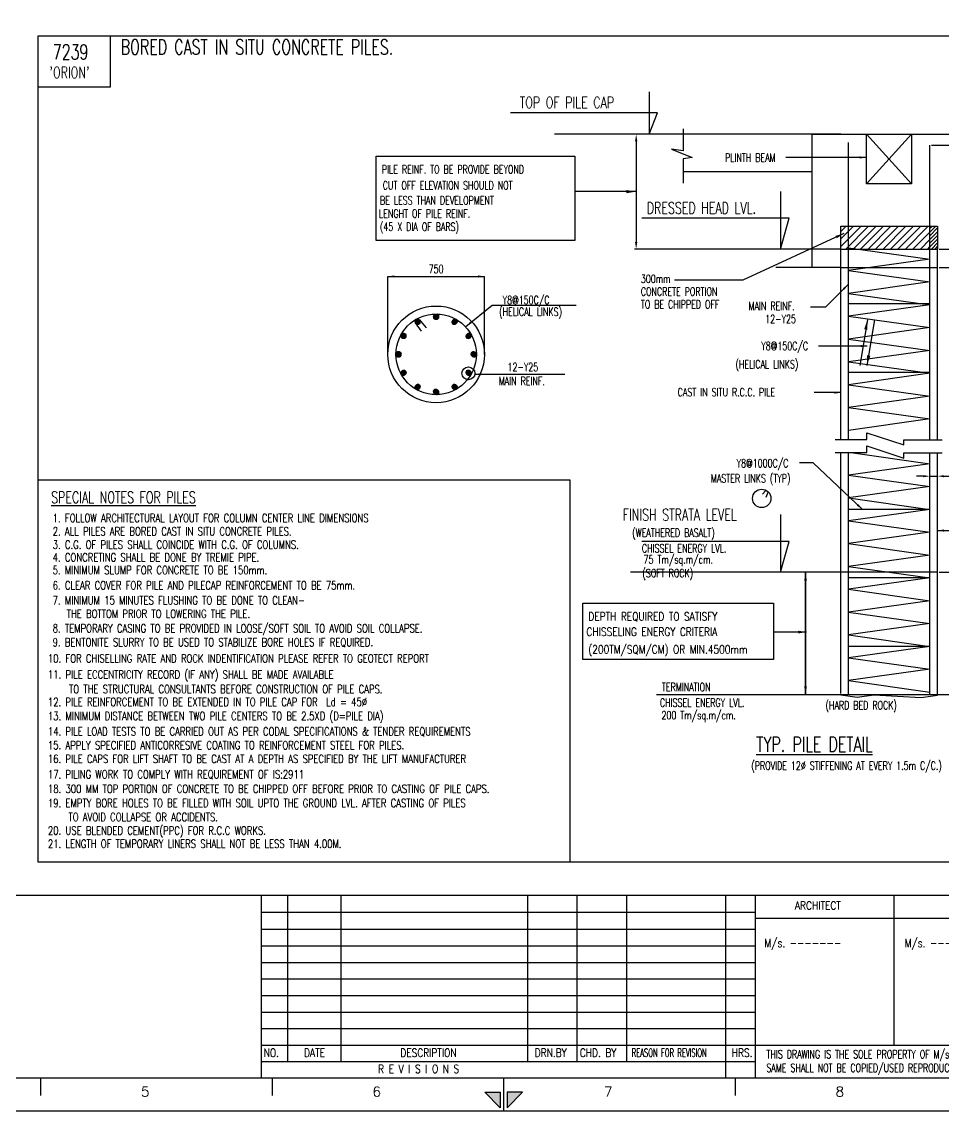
# Model space of a CAD drawing. Extents: x -93349148775 to 1048725102051, y -1180441401940 to 309370.
# Drawn here: x 274175 to 302066, y 25486 to 58445 of the extents above; entities that cross this region are included whole.
import ezdxf
from ezdxf.lldxf.tags import DXFTag

# ---------------------------------------------------------------- set-up
doc = ezdxf.new("R2010")
doc.units = 0
doc.header["$LTSCALE"] = 400
doc.header["$MEASUREMENT"] = 0
for name, color, linetype in [('9', 4, 'Continuous'), ('BM', 1, 'Continuous'), ('DIM', 5, 'Continuous'), ('FRAME', 6, 'Continuous'), ('LINE WORK', 4, 'Continuous'), ('other', 5, 'Continuous'), ('P1-HATCH', 211, 'Continuous'), ('PILES', 2, 'Continuous'), ('REIN F', 6, 'Continuous'), ('sheet', 1, 'Continuous'), ('SUB TITLE', 3, 'Continuous'), ('TABLE FRAME', 5, 'Continuous'), ('TEXT', 4, 'Continuous'), ('TEXT1', 2, 'Continuous'), ('TITLE', 6, 'Continuous'), ('WALL', 2, 'Continuous')]:
    doc.layers.add(name, color=color, linetype=linetype)
doc.layers.add('HATCH COLUMN', color=8, linetype='Continuous', lineweight=9)
doc.styles.add('D', font='romand.shx', dxfattribs={"height": 200})
doc.styles.add('ROMANS', font='romans.shx', dxfattribs={"width": 0.7, "height": 250})
tags = doc.linetypes.add('DASHED', pattern=[0.75, 0.5, -0.25]).pattern_tags.tags
tags[6:7] = [DXFTag(74, 4), DXFTag(75, 0), DXFTag(340, '0'), DXFTag(46, 1.0), DXFTag(50, 0.0), DXFTag(44, 0.0), DXFTag(45, 0.0)]
tags[4:5] = [DXFTag(74, 4), DXFTag(75, 0), DXFTag(340, '0'), DXFTag(46, 1.0), DXFTag(50, 0.0), DXFTag(44, 0.0), DXFTag(45, 0.0)]
tags = doc.linetypes.add('HIDDEN', pattern=[0.375, 0.25, -0.125]).pattern_tags.tags
tags[6:7] = [DXFTag(74, 4), DXFTag(75, 0), DXFTag(340, '0'), DXFTag(46, 1.0), DXFTag(50, 0.0), DXFTag(44, 0.0), DXFTag(45, 0.0)]
tags[4:5] = [DXFTag(74, 4), DXFTag(75, 0), DXFTag(340, '0'), DXFTag(46, 1.0), DXFTag(50, 0.0), DXFTag(44, 0.0), DXFTag(45, 0.0)]
doc.dimstyles.new('SHILPA', dxfattribs={"dimtxt": 335, "dimasz": 300, "dimexe": 50, "dimexo": 50, "dimgap": 50, "dimtad": 1, "dimdec": 0, "dimzin": 1, "dimdsep": 46, "dimtxsty": 'ROMANS', "dimsah": 1, "dimcen": 0, "dimclrd": 5, "dimclre": 5, "dimclrt": 2, "dimadec": 0, "dimazin": 0, "dimtfac": 1, "dimtdec": 0, "dimtix": 1, "dimtmove": 0, "dimatfit": 3, "dimfxl": 0, "dimfrac": 1, "dimtolj": 1, "dimtzin": 1, "dimarcsym": 0})
doc.dimstyles.new('T1', dxfattribs={"dimtxt": 250, "dimasz": 2, "dimexe": 1, "dimexo": 0.5, "dimgap": 1, "dimtad": 1, "dimdec": 0, "dimzin": 1, "dimdsep": 46, "dimtxsty": 'ROMANS', "dimcen": 0.09, "dimclrd": 5, "dimclre": 5, "dimclrt": 4, "dimadec": 0, "dimazin": 0, "dimtfac": 1, "dimtdec": 0, "dimtofl": 0, "dimtmove": 0, "dimatfit": 3, "dimfxl": 0, "dimtolj": 1, "dimtzin": 1, "dimarcsym": 0})
doc.dimstyles.new('YOGITA', dxfattribs={"dimtxt": 250, "dimasz": 250, "dimexe": 50, "dimexo": 50, "dimgap": 100, "dimtad": 1, "dimdec": 0, "dimzin": 1, "dimdsep": 46, "dimtxsty": 'ROMANS', "dimsah": 1, "dimcen": 0, "dimdle": 20, "dimclrd": 5, "dimclre": 5, "dimclrt": 4, "dimadec": 0, "dimazin": 0, "dimtfac": 1, "dimtdec": 0, "dimtix": 1, "dimtmove": 0, "dimatfit": 3, "dimfxl": 0, "dimtolj": 1, "dimtzin": 1, "dimarcsym": 0})

# ---------------------------------------------------------------- blocks, each defined once
blk = doc.blocks.new('MID')
at = {"layer": 'sheet', "color": 2}
for p, q in [((8.94, 1.07), (4.27, 5.74)), ((4.27, 5.74), (4.27, 1.07)), ((0, 0), (10, 0)), ((4.27, 1.07), (8.94, 1.07)), ((8.94, -1.07), (4.27, -5.74)), ((4.27, -1.07), (8.94, -1.07)), ((4.27, -5.74), (4.27, -1.07))]:
    blk.add_line(p, q, dxfattribs=at)
for points in [[(4.27, 5.74), (8.94, 1.07), (4.27, 1.07)], [(4.27, -5.74), (8.94, -1.07), (4.27, -1.07)]]:
    blk.add_solid(points, dxfattribs=at)
blk = doc.blocks.new('*D396')
at = {"layer": 'DEFPOINTS', "color": 5, "linetype": 'ByBlock'}
for p in [(301661, 54717), (301892, 51571)]:
    blk.add_point(p, dxfattribs=at)
at = {"layer": 'HATCH COLUMN', "color": 5, "linetype": 'ByBlock', "lineweight": -2}
for p, q in [((301711, 54717), (303662, 54717)), ((303612, 51571), (303612, 54717)), ((301892, 51571), (301892, 51571)), ((301942, 51571), (303662, 51571))]:
    blk.add_line(p, q, dxfattribs=at)
at = {"layer": 'HATCH COLUMN', "color": 5, "linetype": 'ByBlock'}
for points in [[(303612, 54717), (303645, 54517), (303579, 54517)], [(303612, 51571), (303645, 51771), (303579, 51771)]]:
    blk.add_solid(points, dxfattribs=at)
at = {"layer": 'HATCH COLUMN', "color": 4, "linetype": 'ByBlock', "insert": (303387, 53144), "char_height": 250, "attachment_point": 5, "rotation": 90, "style": 'ROMANS'}
blk.add_mtext('LD', dxfattribs=at)
blk = doc.blocks.new('*D397')
at = {"layer": 'DEFPOINTS', "color": 5, "linetype": 'ByBlock'}
for p in [(301892, 41790), (302253, 38075)]:
    blk.add_point(p, dxfattribs=at)
at = {"layer": 'TEXT', "color": 5, "linetype": 'ByBlock', "lineweight": -2}
for p, q in [((301942, 41790), (304612, 41790)), ((304562, 38075), (304562, 41790)), ((302253, 38075), (302253, 38075)), ((302303, 38075), (304612, 38075))]:
    blk.add_line(p, q, dxfattribs=at)
at = {"layer": 'TEXT', "color": 5, "linetype": 'ByBlock'}
for points in [[(304562, 41790), (304595, 41590), (304529, 41590)], [(304562, 38075), (304595, 38275), (304529, 38275)]]:
    blk.add_solid(points, dxfattribs=at)
at = {"layer": 'TEXT', "color": 4, "linetype": 'ByBlock', "insert": (304272, 39933), "char_height": 250, "attachment_point": 5, "rotation": 90, "style": 'ROMANS'}
blk.add_mtext(' 6XDIA OF PILE (MINIMUM)', dxfattribs=at)
blk = doc.blocks.new('*D398')
at = {"layer": 'DEFPOINTS', "color": 5, "linetype": 'ByBlock'}
for p in [(301661, 44385), (301892, 44385)]:
    blk.add_point(p, dxfattribs=at)
at = {"layer": 'HATCH COLUMN', "color": 5, "linetype": 'ByBlock', "lineweight": -2}
for p, q in [((301461, 44697), (301261, 44697)), ((301661, 44435), (301661, 44747)), ((301661, 44697), (301892, 44697)), ((301892, 44435), (301892, 44747)), ((302092, 44697), (302292, 44697))]:
    blk.add_line(p, q, dxfattribs=at)
at = {"layer": 'HATCH COLUMN', "color": 5, "linetype": 'ByBlock'}
for points in [[(301661, 44697), (301461, 44664), (301461, 44730)], [(301892, 44697), (302092, 44664), (302092, 44730)]]:
    blk.add_solid(points, dxfattribs=at)
at = {"layer": 'HATCH COLUMN', "color": 4, "linetype": 'ByBlock', "insert": (302479, 44922), "char_height": 250, "attachment_point": 5, "style": 'ROMANS'}
blk.add_mtext('75', dxfattribs=at)
blk = doc.blocks.new('*D399')
at = {"layer": 'DEFPOINTS', "color": 5, "linetype": 'ByBlock'}
for p in [(301892, 51571), (301892, 51012)]:
    blk.add_point(p, dxfattribs=at)
at = {"layer": 'HATCH COLUMN', "color": 5, "linetype": 'ByBlock', "lineweight": -2}
for p, q in [((301892, 51571), (301892, 51571)), ((301942, 51571), (303662, 51571)), ((303612, 51571), (303612, 51012)), ((301942, 51012), (303662, 51012))]:
    blk.add_line(p, q, dxfattribs=at)
at = {"layer": 'HATCH COLUMN', "color": 5, "linetype": 'ByBlock'}
for points in [[(303612, 51571), (303579, 51371), (303645, 51371)], [(303612, 51012), (303579, 51212), (303645, 51212)]]:
    blk.add_solid(points, dxfattribs=at)
at = {"layer": 'HATCH COLUMN', "color": 4, "linetype": 'ByBlock', "insert": (303387, 51292), "char_height": 250, "attachment_point": 5, "rotation": 90, "style": 'ROMANS'}
blk.add_mtext('150', dxfattribs=at)
blk = doc.blocks.new('*D400')
at = {"layer": 'DEFPOINTS', "color": 5, "linetype": 'ByBlock'}
for p in [(301892, 51012), (301892, 41790)]:
    blk.add_point(p, dxfattribs=at)
at = {"layer": 'HATCH COLUMN', "color": 5, "linetype": 'ByBlock', "lineweight": -2}
for p, q in [((301892, 51012), (301892, 51012)), ((301942, 51012), (304565, 51012)), ((304515, 51012), (304515, 41790)), ((301942, 41790), (304565, 41790))]:
    blk.add_line(p, q, dxfattribs=at)
at = {"layer": 'HATCH COLUMN', "color": 5, "linetype": 'ByBlock'}
for points in [[(304515, 51012), (304481, 50812), (304548, 50812)], [(304515, 41790), (304481, 41990), (304548, 41990)]]:
    blk.add_solid(points, dxfattribs=at)
at = {"layer": 'HATCH COLUMN', "color": 4, "linetype": 'ByBlock', "insert": (304402, 46401), "char_height": 250, "attachment_point": 5, "rotation": 90, "style": 'ROMANS'}
blk.add_mtext('.', dxfattribs=at)
blk = doc.blocks.new('*D394')
at = {"layer": 'DEFPOINTS', "color": 5, "linetype": 'ByBlock'}
for p in [(285254, 48384), (288179, 48384)]:
    blk.add_point(p, dxfattribs=at)
at = {"layer": 'sheet', "color": 5, "linetype": 'ByBlock', "lineweight": -2}
for p, q in [((285254, 48384), (285254, 50741)), ((285254, 50740), (288179, 50740)), ((288179, 48384), (288179, 50741))]:
    blk.add_line(p, q, dxfattribs=at)
at = {"layer": 'sheet', "color": 5, "linetype": 'ByBlock'}
for points in [[(285254, 50740), (285454, 50707), (285454, 50773)], [(288179, 50740), (287979, 50707), (287979, 50773)]]:
    blk.add_solid(points, dxfattribs=at)
at = {"layer": 'sheet', "color": 4, "linetype": 'ByBlock', "insert": (286716, 50965), "char_height": 250, "attachment_point": 5, "style": 'ROMANS'}
blk.add_mtext('750', dxfattribs=at)

msp = doc.modelspace()

# ---------------------------------------------------------------- hatches: boundary and pattern name
at = {"layer": 'BM'}
h = msp.add_hatch(dxfattribs=at)
h.set_pattern_fill('ANSI31', color=5, scale=1278.076902, style=0)
h.set_pattern_definition([(45, (-179623.68, -614466.57), (-112.967106, 112.967106), [])])
h.paths.add_polyline_path([(299197.1, 51611.2), (299197.1, 52263.3), (298966.8, 52263.3), (298966.8, 51570.8), (299197.1, 51570.8)])
h.paths.add_polyline_path([(301661.5, 51570.8), (301661.5, 52263.3), (299197.1, 52263.3), (299197.1, 51611.2), (299485.2, 51570.8)])
h = msp.add_hatch(dxfattribs=at)
h.set_pattern_fill('ANSI31', color=5, scale=639.038451, style=0)
h.set_pattern_definition([(45, (-179623.68, -614466.575), (-56.483553, 56.483553), [])])
h.paths.add_polyline_path([(301661.5, 52263.3), (301661.5, 51570.8), (301897.5, 51570.8), (301897.5, 52263.3)])
at = {"layer": 'REIN F'}
h = msp.add_hatch(dxfattribs=at)
h.set_pattern_fill('ANSI31', color=6, scale=13, style=0)
h.set_pattern_definition([(45, (-835013.689, -356763.0007), (-1.1490485194, 1.1490485194), [])])
h.paths.add_polyline_path([(286236.9, 49371.5, 1), (286071.7, 49371.5, 1)])
h = msp.add_hatch(dxfattribs=at)
h.set_pattern_fill('ANSI31', color=6, scale=13, angle=180, style=0)
h.set_pattern_definition([(135, (1407884.5073, -356614.5201), (1.1490485194, 1.1490485194), [])])
h.paths.add_polyline_path([(286633.9, 49520, -1), (286799.1, 49520, -1)])
h = msp.add_hatch(dxfattribs=at)
h.set_pattern_fill('ANSI31', color=6, scale=13, style=0)
h.set_pattern_definition([(45, (-834451.5369, -356614.5201), (-1.1490485194, 1.1490485194), [])])
h.paths.add_polyline_path([(286799.1, 49520, 1), (286633.9, 49520, 1)])
h = msp.add_hatch(dxfattribs=at)
h.set_pattern_fill('ANSI31', color=6, scale=13, angle=180, style=0)
h.set_pattern_definition([(135, (1408446.6595, -356763.0007), (1.1490485194, 1.1490485194), [])])
h.paths.add_polyline_path([(287196, 49371.5, -1), (287361.2, 49371.5, -1)])
h = msp.add_hatch(dxfattribs=at)
h.set_pattern_fill('ANSI31', color=6, scale=13, style=0)
h.set_pattern_definition([(45, (-835437.1755, -357191.026), (-1.1490485194, 1.1490485194), [])])
h.paths.add_polyline_path([(285813.5, 48943.5, 1), (285648.2, 48943.5, 1)])
h = msp.add_hatch(dxfattribs=at)
h.set_pattern_fill('ANSI31', color=6, scale=13, angle=180, style=0)
h.set_pattern_definition([(135, (1408870.1459, -357191.026), (1.1490485194, 1.1490485194), [])])
h.paths.add_polyline_path([(287619.5, 48943.5, -1), (287784.7, 48943.5, -1)])
h = msp.add_hatch(dxfattribs=at)
h.set_pattern_fill('ANSI31', color=6, scale=13, angle=180, style=0)
h.set_pattern_definition([(135, (1406748.3667, -357750.6607), (1.1490485194, 1.1490485194), [])])
h.paths.add_polyline_path([(285497.7, 48383.9, -1), (285663, 48383.9, -1)])
h = msp.add_hatch(dxfattribs=at)
h.set_pattern_fill('ANSI31', color=6, scale=13, style=0)
h.set_pattern_definition([(45, (-835587.6775, -357750.6607), (-1.1490485194, 1.1490485194), [])])
h.paths.add_polyline_path([(285663, 48383.9, 1), (285497.7, 48383.9, 1)])
h = msp.add_hatch(dxfattribs=at)
h.set_pattern_fill('ANSI31', color=6, scale=13, style=0)
h.set_pattern_definition([(45, (-833315.3962, -357750.6607), (-1.1490485194, 1.1490485194), [])])
h.paths.add_polyline_path([(287935.2, 48383.9, 1), (287770, 48383.9, 1)])
h = msp.add_hatch(dxfattribs=at)
h.set_pattern_fill('ANSI31', color=6, scale=13, style=0)
h.set_pattern_definition([(315, (-835437.1755, 453958.7829), (-1.1490485194, -1.1490485194), [])])
h.paths.add_polyline_path([(285813.5, 47824.2, -1), (285648.2, 47824.2, -1)])
h = msp.add_hatch(dxfattribs=at)
h.set_pattern_fill('ANSI31', color=6, scale=13, angle=180, style=0)
h.set_pattern_definition([(225, (1408870.1459, 453958.7829), (1.1490485194, -1.1490485194), [])])
h.paths.add_polyline_path([(287619.5, 47824.2, 1), (287784.7, 47824.2, 1)])
h = msp.add_hatch(dxfattribs=at)
h.set_pattern_fill('ANSI31', color=6, scale=13, style=0)
h.set_pattern_definition([(315, (-835013.689, 453530.7575), (-1.1490485194, -1.1490485194), [])])
h.paths.add_polyline_path([(286236.9, 47396.2, -1), (286071.7, 47396.2, -1)])
h = msp.add_hatch(dxfattribs=at)
h.set_pattern_fill('ANSI31', color=6, scale=13, angle=180, style=0)
h.set_pattern_definition([(225, (1408446.6595, 453530.7575), (1.1490485194, -1.1490485194), [])])
h.paths.add_polyline_path([(287196, 47396.2, 1), (287361.2, 47396.2, 1)])
h = msp.add_hatch(dxfattribs=at)
h.set_pattern_fill('ANSI31', color=6, scale=13, angle=180, style=0)
h.set_pattern_definition([(225, (1407884.5073, 453382.277), (1.1490485194, -1.1490485194), [])])
h.paths.add_polyline_path([(286633.9, 47247.7, 1), (286799.1, 47247.7, 1)])

# ---------------------------------------------------------------- linework, layer by layer
at = {"color": 5, "linetype": 'Continuous'}
for points in [[(298793.5, 45811.6), (299753.7, 45811.6), (299753.7, 46013.1), (300872.6, 45641.6), (300872.6, 45798.3), (302035, 45798.3)], [(298793.5, 45413.5), (299753.7, 45413.5), (299753.7, 45615), (300872.6, 45243.5), (300872.6, 45400.2), (302035, 45400.2)]]:
    msp.add_lwpolyline(points, dxfattribs=at)
at = {"layer": '9', "color": 5, "linetype": 'Continuous'}
for points in [[(293164.1, 56327.4), (293164.1, 55044.4), (293421.5, 55690.9), (288967, 55690.9)], [(294199.2, 55207.4), (294199.2, 54543.6), (293837.1, 54591.9), (294464.7, 54338.5), (294199.2, 54302.3), (294199.2, 53566.2)], [(297144, 53315.7), (297144, 51570.8), (297401.4, 52507.9), (292946.9, 52507.9)], [(297144, 43534.6), (297144, 41789.7), (297401.4, 42726.7), (292946.9, 42726.7)]]:
    msp.add_lwpolyline(points, dxfattribs=at)
at = {"layer": 'BM', "color": 4, "ltscale": 100}
for p, q in [((298966.8, 55044.4), (290297.9, 55044.4)), ((298102.3, 53909.5), (294199.2, 53909.5)), ((298966.8, 51570.8), (293301.3, 51570.8)), ((298966.8, 45811.6), (298966.8, 51570.8)), ((298966.8, 51570.8), (301897.5, 51570.8)), ((301891.8, 45798.3), (301891.8, 51570.8)), ((298966.8, 51012.5), (297003, 51012.5)), ((298966.8, 51012.5), (301891.8, 51012.5)), ((298966.8, 38119.1), (298966.8, 45413.5)), ((301891.8, 38075.4), (301891.8, 45400.2))]:
    msp.add_line(p, q, dxfattribs=at)
at = {"layer": 'BM', "color": 5}
for p, q in [((298966.8, 51570.8), (298966.8, 52263.3)), ((298966.8, 52263.3), (301897.5, 52263.3)), ((301897.5, 52263.3), (301897.5, 51570.8))]:
    msp.add_line(p, q, dxfattribs=at)
at = {"layer": 'BM', "color": 4, "ltscale": 100}
msp.add_lwpolyline([(298968.5, 38087.1), (299456.7, 38017.2), (299965.1, 38087.1), (301397.7, 38004.5), (301891.8, 38075.9)], dxfattribs=at)
msp.add_circle((286716.5, 48383.9), 1462.5, dxfattribs=at)
at = {"layer": 'DIM', "linetype": 'HIDDEN'}
for p, q in [((299197.1, 51611.2), (301661.5, 51265.8)), ((299197.1, 51611.2), (301661.5, 51265.8)), ((299197.1, 50920.3), (301661.5, 50574.9)), ((299197.1, 50229.4), (301661.5, 49884)), ((299197.1, 49538.5), (301661.5, 49193.1)), ((299197.1, 48847.6), (301661.5, 48502.2)), ((299197.1, 48156.7), (301661.5, 47811.3)), ((299197.1, 47465.8), (301661.5, 47120.4)), ((299197.1, 46774.9), (301661.5, 46429.5)), ((299197.1, 45421.6), (301661.5, 45076.1)), ((299197.1, 44730.7), (301661.5, 44385.2)), ((299197.1, 44039.8), (301661.5, 43694.3)), ((299197.1, 43348.9), (301661.5, 43003.4)), ((299197.1, 42658), (301661.5, 42312.5)), ((299197.1, 41967.1), (301661.5, 41621.6)), ((299197.1, 41276.2), (301661.5, 40930.7)), ((299197.1, 40585.3), (301661.5, 40239.8)), ((299197.1, 39894.4), (301661.5, 39548.9)), ((299197.1, 39203.5), (301661.5, 38858)), ((299197.1, 38512.6), (301661.5, 38167.1)), ((302283.6, 38087.1), (293391.6, 38087.1))]:
    msp.add_line(p, q, dxfattribs=at)
at = {"layer": 'DIM', "linetype": 'ByBlock'}
msp.add_line((301891.8, 41789.7), (292601.9, 41789.7), dxfattribs=at)
at = {"layer": 'DIM'}
for points in [[(274674.3, 58018.6), (276851.8, 58018.6), (276851.8, 56467.4), (274674.3, 56467.4)], [(274674.3, 44584.1), (290761.7, 44584.1), (290761.7, 33020.2), (274674.3, 33020.2)]]:
    msp.add_lwpolyline(points, close=True, dxfattribs=at)
at = {"layer": 'FRAME'}
for points in [[(246709.9, 84885.7), (330809.9, 84885.7), (330809.9, 25485.7), (246709.9, 25485.7)], [(329809.9, 26485.7), (248709.9, 26485.7), (248709.9, 83885.7), (329809.9, 83885.7)]]:
    msp.add_lwpolyline(points, close=True, dxfattribs=at)
at = {"layer": 'HATCH COLUMN', "color": 6}
for centre in [(286154.3, 49371.5), (286716.5, 49520), (285730.8, 48943.5), (285580.3, 48383.9)]:
    msp.add_circle(centre, 82.6, dxfattribs=at)
at = {"layer": 'LINE WORK'}
for p, q in [((301661.5, 51265.8), (299197.1, 50920.3)), ((301661.5, 50574.9), (299197.1, 50229.4)), ((301661.5, 49884), (299197.1, 49538.5)), ((301661.5, 49193.1), (299197.1, 48847.6)), ((301661.5, 48502.2), (299197.1, 48156.7)), ((301661.5, 47811.3), (299197.1, 47465.8)), ((301661.5, 47120.4), (299197.1, 46774.9)), ((301661.5, 46429.5), (299197.1, 46084)), ((301661.5, 45076.1), (299197.1, 44730.7)), ((301661.5, 44385.2), (299197.1, 44039.8)), ((301661.5, 43694.3), (299197.1, 43348.9)), ((301661.5, 43003.4), (299197.1, 42658)), ((301661.5, 42312.5), (299197.1, 41967.1)), ((301661.5, 41621.6), (299197.1, 41276.2)), ((301661.5, 40930.7), (299197.1, 40585.3)), ((301661.5, 40239.8), (299197.1, 39894.4)), ((301661.5, 39548.9), (299197.1, 39203.5)), ((301661.5, 38858), (299197.1, 38512.6)), ((292489.4, 26985.7), (292489.4, 32023.9)), ((300581.1, 27485.7), (300581.1, 32023.9)), ((296381.1, 31327.2), (309096.3, 31327.2)), ((281431.5, 27485.7), (309096.3, 27485.7)), ((281431.5, 26985.7), (296381.1, 26985.7))]:
    msp.add_line(p, q, dxfattribs=at)
at = {"layer": 'other'}
for p, q in [((286078.7, 49338.4), (286259.2, 49080.6)), ((286209.4, 49433.1), (286415.3, 49182.3))]:
    msp.add_line(p, q, dxfattribs=at)
for points in [[(284901.9, 54380), (290918.9, 54380), (290918.9, 51824.1), (284901.9, 51824.1)], [(291152.3, 40852.8), (296924.6, 40852.8), (296924.6, 39153.5), (291152.3, 39153.5)]]:
    msp.add_lwpolyline(points, close=True, dxfattribs=at)
msp.add_circle((286716.5, 48383.9), 1218.8, dxfattribs=at)
at = {"layer": 'P1-HATCH', "color": 5, "lineweight": -2, "ltscale": 5}
for p, q in [((297728.1, 55044.4), (292725.4, 55044.4)), ((292771.7, 54831.4), (292771.7, 51783.9)), ((297728.1, 51570.8), (292725.4, 51570.8))]:
    msp.add_line(p, q, dxfattribs=at)
at = {"layer": 'P1-HATCH', "color": 2, "ltscale": 5}
for p, q in [((301661.5, 49912.4), (299197.1, 49912.4)), ((301661.5, 47839.7), (299197.1, 47839.7)), ((301661.5, 43694.3), (299197.1, 43694.3)), ((301661.5, 41621.6), (299197.1, 41621.6)), ((301661.5, 39548.9), (299197.1, 39548.9))]:
    msp.add_line(p, q, dxfattribs=at)
at = {"layer": 'P1-HATCH', "color": 5, "ltscale": 5}
for points in [[(292771.7, 55044.4), (292736.2, 54831.4), (292807.2, 54831.4)], [(292771.7, 51570.8), (292736.2, 51783.9), (292807.2, 51783.9)]]:
    msp.add_solid(points, dxfattribs=at)
at = {"layer": 'PILES', "linetype": 'HIDDEN', "ltscale": 5}
for p, q in [((296695.8, 44266.3), (296593.9, 44151.5)), ((296753.2, 44202.5), (296695.8, 44055.9))]:
    msp.add_line(p, q, dxfattribs=at)
at = {"layer": 'PILES', "linetype": 'ByBlock', "ltscale": 5}
msp.add_circle((296572.6, 44024.4), 277.8, dxfattribs=at)
at = {"layer": 'REIN F', "color": 8}
msp.add_circle((287693.5, 47809.7), 196.1, dxfattribs=at)
at = {"layer": 'sheet', "color": 8, "linetype": 'DASHED'}
for p, q in [((299740.1, 53543), (301109.7, 55044.4)), ((301109.7, 53543), (299740.1, 55044.4))]:
    msp.add_line(p, q, dxfattribs=at)
at = {"layer": 'sheet'}
for p, q in [((248709.9, 32023.9), (329809.9, 32023.9)), ((281431.5, 26515.9), (281431.5, 32023.9)), ((296381.1, 26485.7), (296381.1, 32023.9))]:
    msp.add_line(p, q, dxfattribs=at)
at = {"layer": 'sheet', "color": 2}
for p, q in [((274743.2, 26487.2), (274743.2, 25963.6)), ((274743.2, 26487.2), (274743.2, 25963.6)), ((281751.6, 26487.2), (281751.6, 25963.6)), ((281751.6, 26487.2), (281751.6, 25963.6)), ((288759.9, 26487.2), (288759.9, 25963.6)), ((288759.9, 26487.2), (288759.9, 25963.6)), ((295768.2, 26487.2), (295768.2, 25963.6)), ((295768.2, 26487.2), (295768.2, 25963.6))]:
    msp.add_line(p, q, dxfattribs=at)
at = {"layer": 'sheet', "color": 8, "linetype": 'DASHED'}
msp.add_lwpolyline([(299740.1, 55044.4), (301109.7, 55044.4), (301109.7, 53543), (299740.1, 53543)], close=True, dxfattribs=at)
at = {"layer": 'TABLE FRAME'}
for p, q in [((282223.6, 26985.7), (282223.6, 32023.9)), ((283844.3, 26985.7), (283844.3, 32023.9)), ((289489.4, 26985.7), (289489.4, 32023.9)), ((290989.4, 26985.7), (290989.4, 32023.9)), ((295489.2, 26485.7), (295489.2, 32023.9)), ((281431.5, 31511.2), (296381.1, 31511.2)), ((281431.5, 30998.4), (296381.1, 30998.4)), ((281431.5, 30485.7), (296381.1, 30485.7)), ((281431.5, 29985.7), (296381.1, 29985.7)), ((281431.5, 29485.7), (296381.1, 29485.7)), ((281431.5, 28985.7), (296381.1, 28985.7)), ((281431.5, 28485.7), (296381.1, 28485.7)), ((281431.5, 27985.7), (296381.1, 27985.7))]:
    msp.add_line(p, q, dxfattribs=at)
at = {"layer": 'TEXT1', "color": 6, "linetype": 'Continuous'}
msp.add_lwpolyline([(274674.3, 58018.6), (305787.5, 58018.6), (305787.5, 33020.2), (274674.3, 33020.2)], close=True, dxfattribs=at)
at = {"layer": 'TITLE'}
for p, q in [((299197.1, 45811.6), (299197.1, 54788.3)), ((301661.5, 45798.3), (301661.5, 54717.1)), ((299197.1, 38082.4), (299197.1, 45413.5)), ((301661.5, 38085.8), (301661.5, 45400.7))]:
    msp.add_line(p, q, dxfattribs=at)
at = {"layer": 'WALL', "color": 2, "linetype": 'Continuous', "flags": 128}
msp.add_lwpolyline([(298102.3, 51012.5), (298102.3, 55044.4), (302757, 55044.4), (302779.5, 51012.5)], dxfattribs=at)

# ---------------------------------------------------------------- block references
at = {"layer": 'sheet', "color": 2, "xscale": -100, "yscale": 100, "zscale": 100, "rotation": 90}
msp.add_blockref('MID', (288759.9, 26485.7), dxfattribs=at)
msp.add_blockref('MID', (288759.9, 26485.7), dxfattribs=at)

# ---------------------------------------------------------------- texts
at = {"layer": 'sheet', "style": 'ROMANS'}
for s, p in [('5', (277782.2, 25928)), ('6', (284790.6, 25928)), ('7', (291798.9, 25928)), ('8', (298807.2, 25928))]:
    msp.add_text(s, height=300, dxfattribs=at).set_placement(p)
at = {"layer": 'SUB TITLE'}
for s, height, style, width, p in [(" 'ORION'", 350, 'ROMANS', 0.7, (274847.7, 56735.4)), ('TOP OF PILE CAP', 350, 'ROMANS', 0.7, (289247.4, 55827.8)), ('DRESSED HEAD LVL.', 350, 'ROMANS', 0.7, (293093.4, 52639.4)), (' %%USPECIAL NOTES FOR PILES', 350, 'ROMANS', 0.7, (274895.2, 43884.2)), ('FINISH STRATA LEVEL', 350, 'ROMANS', 0.7, (292364.2, 43355.3)), ('R E V I S I O N S', 250, 'D', 0.8, (284962.3, 26640.2))]:
    msp.add_text(s, height=height, dxfattribs=dict(at, style=style, width=width)).set_placement(p)
at = {"layer": 'TEXT', "style": 'ROMANS'}
for s, width, p in [('PLINTH BEAM', 0.7, (295461.1, 54210.8)), ('PILE REINF. TO BE PROVIDE BEYOND', 0.7, (285072.8, 53856)), ('CUT OFF ELEVATION SHOULD NOT', 0.7, (285101.3, 53372.1)), ('BE LESS THAN DEVELOPMENT', 0.7, (285015.8, 52916.6)), ('LENGHT OF PILE REINF.', 0.7, (284987.3, 52518)), ('(45 X DIA OF BARS)', 0.7, (285015.8, 52119.5)), ('300mm ', 0.7, (292912.8, 50543.4)), ('Y8@150C/C', 0.7, (288729.8, 49901.9)), ('CONCRETE PORTION ', 0.7, (292912.8, 50158)), ('(HELICAL LINKS)', 0.7, (288622.6, 49547.2)), ('TO BE CHIPPED OFF', 0.7, (292912.8, 49772.5)), ('MAIN REINF.', 0.7, (296173.5, 49721.9)), ('12-Y25', 0.7, (296677.8, 49329.2)), ('Y8@150C/C', 0.7, (296558.4, 48513)), ('12-Y25', 0.7, (288877.2, 47874.6)), ('(HELICAL LINKS)', 0.7, (295776.7, 47960)), ('MAIN REINF.', 0.7, (288611.7, 47452.4)), ('CAST IN SITU R.C.C. PILE', 0.7, (294029.6, 47113.9)), ('Y8@1000C/C', 0.7, (295812.5, 44965.2)), ('MASTER LINKS (TYP)', 0.7, (295034.1, 44506.5)), ('1. FOLLOW ARCHITECTURAL LAYOUT FOR COLUMN CENTER LINE DIMENSIONS', 0.75, (275110.1, 43307)), ('2. ALL PILES ARE BORED CAST IN SITU CONCRETE PILES.', 0.75, (275110.6, 42905)), ('(WEATHERED BASALT)', 0.7, (292653.4, 42860.6)), ('3. C.G. OF PILES SHALL COINCIDE WITH C.G. OF COLUMNS.', 0.75, (275111.3, 42499.7)), (' CHISSEL ENERGY LVL. ', 0.7, (292825.1, 42389.8)), ('4. CONCRETING SHALL BE DONE BY TREMIE PIPE.', 0.75, (275110.3, 42118.8)), ('75 Tm/sq.m/cm.', 0.7, (292996.1, 42055.8)), ('5. MINIMUM SLUMP FOR CONCRETE TO BE 150mm.', 0.75, (275110, 41732.2)), ('(SOFT ROCK)', 0.7, (292959.4, 41639.5)), ('6. CLEAR COVER FOR PILE AND PILECAP REINFORCEMENT TO BE 75mm.', 0.75, (275109.9, 41270.8)), ('7. MINIMUM 15 MINUTES FLUSHING TO BE DONE TO CLEAN-', 0.75, (275110.4, 40818.3)), ('THE BOTTOM PRIOR TO LOWERING THE PILE.', 0.75, (275534.1, 40409.5)), ('8. TEMPORARY CASING TO BE PROVIDED IN LOOSE/SOFT SOIL TO AVOID SOIL COLLAPSE.', 0.75, (275110.4, 39970.8)), ('9. BENTONITE SLURRY TO BE USED TO STABILIZE BORE HOLES IF REQUIRED.', 0.75, (275109.4, 39548.9)), ('10. FOR CHISELLING RATE AND ROCK INDENTIFICATION PLEASE REFER TO GEOTECT REPORT  ', 0.75, (274966.5, 39057.6)), ('11. PILE ECCENTRICITY RECORD (IF ANY) SHALL BE MADE AVAILABLE ', 0.75, (274967.3, 38573)), ('TO THE STRUCTURAL CONSULTANTS BEFORE CONSTRUCTION OF PILE CAPS.', 0.75, (275605, 38131.8)), ('TERMINATION', 0.7, (293551.5, 38192.7)), ('12. PILE REINFORCEMENT TO BE EXTENDED IN TO PILE CAP FOR  Ld = 45%%C', 0.75, (274966.6, 37742.8)), (' CHISSEL ENERGY LVL. ', 0.7, (293370.9, 37721.3)), ('(HARD BED ROCK)', 0.7, (298503.7, 37643.3)), ('13. MINIMUM DISTANCE BETWEEN TWO PILE CENTERS TO BE 2.5XD (D=PILE DIA)', 0.75, (274966.2, 37316.3)), ('200 Tm/sq.m/cm.', 0.7, (293537.9, 37341.7)), ('14. PILE LOAD TESTS TO BE CARRIED OUT AS PER CODAL SPECIFICATIONS & TENDER REQUIREMENTS', 0.75, (274966.7, 36850.9)), ('15. APPLY SPECIFIED ANTICORRESIVE COATING TO REINFORCEMENT STEEL FOR PILES.', 0.75, (274966.5, 36432.3)), ('16. PILE CAPS FOR LIFT SHAFT TO BE CAST AT A DEPTH AS SPECIFIED BY THE LIFT MANUFACTURER', 0.75, (274967, 36021.5)), ('(PROVIDE 12%%C STIFFENING AT EVERY 1.5m C/C.)', 0.7, (296256.3, 35816.1)), ('17. PILING WORK TO COMPLY WITH REQUIREMENT OF IS:2911', 0.75, (274965.2, 35553.6)), ('18. 300 MM TOP PORTION OF CONCRETE TO BE CHIPPED OFF BEFORE PRIOR TO CASTING OF PILE CAPS.', 0.75, (274967.7, 35114.2)), ('19. EMPTY BORE HOLES TO BE FILLED WITH SOIL UPTO THE GROUND LVL. AFTER CASTING OF PILES', 0.75, (274966.3, 34683.5)), (' TO AVOID COLLAPSE OR ACCIDENTS.', 0.75, (275458.9, 34260)), ('20. USE BLENDED CEMENT(PPC) FOR R.C.C WORKS. ', 0.75, (274966.3, 33851.7)), ('21. LENGTH OF TEMPORARY LINERS SHALL NOT BE LESS THAN 4.00M.', 0.75, (274966.3, 33451.4)), (' ARCHITECT', 0.8, (297442.1, 31583.6)), ('M/s. -------', 0.8, (296656.1, 30450.1)), ('M/s. -------', 0.8, (300901, 30450.1)), ('NO.', 0.8, (281496.9, 27129.6)), ('DATE', 0.8, (282718.5, 27129.6)), ('DESCRIPTION', 0.8, (285631.5, 27129.6)), ('DRN.BY', 0.8, (289702.8, 27129.6)), ('CHD. BY', 0.8, (291067, 27129.6)), ('REASON FOR REVISION', 0.6, (292636.6, 27129.6)), ('HRS.', 0.8, (295668.3, 27129.6)), ('THIS DRAWING IS THE SOLE PROPERTY OF M/s. EPICONS CONSULTANTS PVT. LTD. AND', 0.7, (296713.9, 27085)), ('SAME SHALL NOT BE COPIED/USED REPRODUCED WITHOUT THEIR WRITTEN PERMISSION.', 0.7, (296713.9, 26671.1))]:
    msp.add_text(s, height=250, dxfattribs=dict(at, width=width)).set_placement(p)
at = {"layer": 'TEXT', "color": 4, "style": 'ROMANS', "width": 0.8}
for s, p in [('DEPTH REQUIRED TO SATISFY', (291323.2, 40328.9)), (' CHISSELING ENERGY CRITERIA', (291129.5, 39866.7)), ('(200TM/SQM/CM) OR MIN.4500mm', (291323.3, 39331.4))]:
    msp.add_text(s, height=250.007, dxfattribs=at).set_placement(p)
at = {"layer": 'TITLE', "style": 'ROMANS', "width": 0.7}
for s, p in [('7239', (275111.9, 57305.7)), ('BORED CAST IN SITU CONCRETE PILES.', (277168.7, 57457.1)), ('%%UTYP. PILE DETAIL', (296405.1, 36363.1))]:
    msp.add_text(s, height=450, dxfattribs=at).set_placement(p)

# ---------------------------------------------------------------- dimensions: what is measured, and where the dimension line sits
at = {"layer": 'HATCH COLUMN'}
for base, p1, p2, angle, text, picture, middle in [((303612.1, 54717.1), (301891.8, 51570.8), (301661.5, 54717.1), 270, 'LD', '*D396', (303387.1, 53144)), ((304514.5, 41789.7), (301891.8, 51012.5), (301891.8, 41789.7), 90, '.', '*D400', (304402, 46401.1))]:
    dim = msp.add_linear_dim(base=base, p1=p1, p2=p2, angle=angle, text=text, dimstyle='YOGITA', override={"dimasz": 200, "dimfrac": 0}, dxfattribs=at)
    dim.commit()
    dim.dimension.update_dxf_attribs({"geometry": picture, "text_midpoint": middle})
dim = msp.add_linear_dim(base=(303612.1, 51012.5), p1=(301891.8, 51570.8), p2=(301891.8, 51012.5), angle=90, text='150', dimstyle='YOGITA', override={"dimasz": 200, "dimfrac": 0}, dxfattribs=at)
dim.commit()
dim.dimension.update_dxf_attribs({"geometry": '*D399', "text_midpoint": (303387.1, 51291.7), "dimtype": 160})
dim = msp.add_linear_dim(base=(301891.8, 44697.1), p1=(301661.5, 44385.2), p2=(301891.8, 44385.2), text='75', dimstyle='YOGITA', override={"dimasz": 200, "dimfrac": 0}, dxfattribs=at)
dim.commit()
dim.dimension.update_dxf_attribs({"geometry": '*D398', "text_midpoint": (302479.5, 44922.1), "dimtype": 160})
at = {"layer": 'sheet'}
dim = msp.add_linear_dim(base=(288179, 50740), p1=(285254, 48383.9), p2=(288179, 48383.9), text='750', dimstyle='T1', override={"dimasz": 200, "dimgap": 100}, dxfattribs=at)
dim.commit()
dim.dimension.update_dxf_attribs({"geometry": '*D394', "text_midpoint": (286716.5, 50965)})
at = {"layer": 'TEXT'}
dim = msp.add_linear_dim(base=(304561.9, 41789.7), p1=(302253.4, 38075.4), p2=(301891.8, 41789.7), angle=90, text=' 6XDIA OF PILE (MINIMUM)', dimstyle='YOGITA', override={"dimasz": 200, "dimfrac": 0}, dxfattribs=at)
dim.commit()
dim.dimension.update_dxf_attribs({"geometry": '*D397', "text_midpoint": (304271.9, 39932.6), "dimtype": 160})

# ---------------------------------------------------------------- leaders
at = {"layer": 'BM', "color": 5}
for points in [[(299054.3, 52038.1), (296002.8, 50624.8), (293934.3, 50624.8)], [(297897.9, 38087.1), (297897.9, 41789.7)], [(297897.9, 41789.7), (297897.9, 38087.1)], [(297929.6, 39981.6), (296946.9, 39981.6)]]:
    msp.add_leader(points, dimstyle='YOGITA', override={"dimtix": 0, "dimtmove": 2, "dimatfit": 3}, dxfattribs=at)
at = {"layer": 'HATCH COLUMN'}
for points in [[(299740.1, 54341.7), (297306, 54341.7)], [(299197.1, 50504.7), (298502.1, 49815.2), (298048.5, 49815.2)], [(299763.5, 48634.8), (298290.4, 48634.8)], [(298966.8, 47226.2), (298159.5, 47226.2)], [(299618.3, 43694.3), (298124.7, 45105.7), (297717.3, 45105.7)], [(301887.4, 43052.9), (303387.5, 43052.9)]]:
    msp.add_leader(points, dimstyle='YOGITA', override={"dimasz": 200, "dimfrac": 0}, dxfattribs=at)
at = {"layer": 'P1-HATCH', "ltscale": 5}
for points in [[(292771.7, 53307.6), (290924.5, 53307.6)], [(299769.3, 49431.2), (299546.3, 48051.3)], [(299759.3, 48051.3), (299998.7, 49428.2)]]:
    msp.add_leader(points, dimstyle='SHILPA', override={"dimscale": 1, "dimgap": 50, "dimtad": 1, "dimclrd": 5}, dxfattribs=at)
at = {"layer": 'REIN F', "color": 6}
msp.add_leader([(287619, 49227.9), (288412.4, 49869.1), (290954.2, 49869.1)], dimstyle='YOGITA', override={"dimasz": 200, "dimfrac": 0}, dxfattribs=at)
at = {"layer": 'sheet'}
msp.add_leader([(287874.2, 47782), (290617.2, 47782)], dimstyle='T1', override={"dimasz": 200, "dimgap": 100}, dxfattribs=at)

doc.saveas('drawing.dxf')
